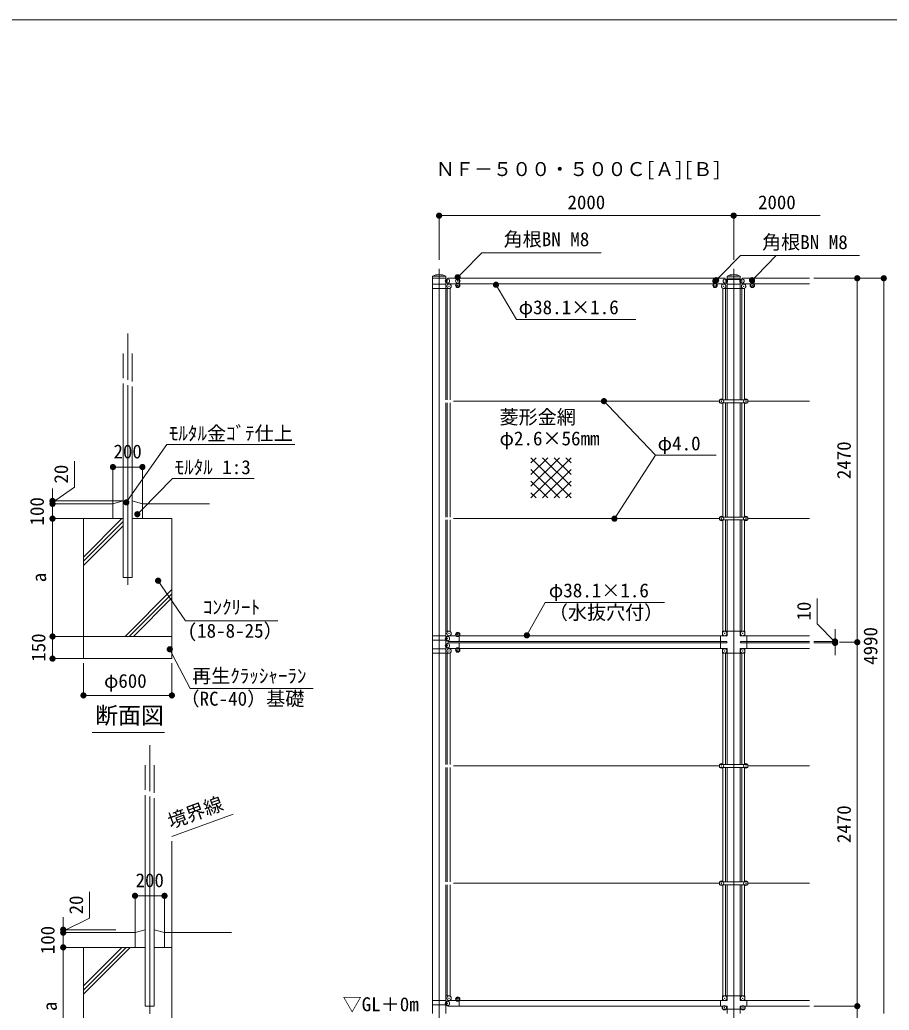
# Model space of a CAD drawing. Units: millimetres on the paper, scale 1:60. Extents: x 12 to 3365, y 11 to 3118.
# Drawn here: x 77.8 to 176.2, y 80.2 to 192.2 of the extents above; entities that cross this region are included whole.
import ezdxf
from ezdxf.enums import TextEntityAlignment as Align

# ---------------------------------------------------------------- set-up
doc = ezdxf.new("R2010")
doc.units = ezdxf.units.MM
doc.header["$PDMODE"] = 32
doc.header["$PDSIZE"] = 0.5
doc.linetypes.add('CHAIN_DOUBLE_DASH', pattern=[23.5, 12, -1.5, 3.5, -1.5, 3.5, -1.5])
doc.linetypes.add('USER1', pattern=[200, 125, -25, 25, -25])
for name, color, linetype, lineweight in [('_0-0_', 7, 'Continuous', 13), ('ハッチ', 4, 'Continuous', 13), ('寸法', 1, 'Continuous', 13), ('本体', 7, 'Continuous', 13)]:
    doc.layers.add(name, color=color, linetype=linetype, lineweight=lineweight)
doc.styles.add('ＭＳ ゴシック', font='')
doc.styles.get('ＭＳ ゴシック').set_extended_font_data('MS Gothic')

# ---------------------------------------------------------------- blocks, each defined once
blk = doc.blocks.new('filled_dot')
at = {"color": 0, "linetype": 'Continuous', "lineweight": -2, "const_width": 1.25}
blk.add_lwpolyline([(-0.625, 0, 1), (0.625, 0, 1)], format="xyb", close=True, dxfattribs=at)

msp = doc.modelspace()

# ---------------------------------------------------------------- linework, layer by layer
at = {"layer": '_0-0_', "color": 6}
msp.add_line((285.477, 192.225), (11.664, 192.225), dxfattribs=at)
at = {"layer": 'ハッチ', "linetype": 'USER1'}
for p, q in [((125.249, 68.907), (125.249, 164.074)), ((158.582, 68.907), (158.582, 164.074)), ((90.002, 154.817), (90.002, 151.511)), ((90.002, 150.911), (90.002, 139.387)), ((90.002, 139.387), (90.002, 128.303)), ((92.502, 108.263), (92.502, 104.957)), ((92.502, 104.357), (92.502, 90.885)), ((92.502, 90.885), (92.502, 79.802))]:
    msp.add_line(p, q, dxfattribs=at)
at = {"layer": 'ハッチ'}
for p, q in [((135.632, 142.103), (136.221, 142.692)), ((135.632, 140.783), (137.541, 142.692)), ((135.632, 139.463), (138.861, 142.692)), ((135.632, 142.692), (140.181, 138.143)), ((135.632, 138.143), (140.181, 142.692)), ((136.952, 142.692), (140.181, 139.463)), ((138.271, 142.692), (140.181, 140.783)), ((139.591, 142.692), (140.181, 142.103)), ((135.632, 141.372), (138.861, 138.143)), ((136.952, 138.143), (140.181, 141.372)), ((135.632, 140.052), (137.541, 138.143)), ((138.271, 138.143), (140.181, 140.052)), ((135.632, 138.732), (136.221, 138.143)), ((139.591, 138.143), (140.181, 138.732)), ((89.359, 135.803), (85.002, 131.447)), ((89.498, 135.472), (85.002, 130.976)), ((89.498, 135), (85.002, 130.504)), ((89.703, 122.47), (95.002, 127.769)), ((90.175, 122.47), (95.002, 127.298)), ((90.646, 122.47), (95.002, 126.826)), ((89.83, 87.302), (85.002, 82.475)), ((90.301, 87.302), (85.002, 82.003)), ((89.359, 87.302), (85.002, 82.946))]:
    msp.add_line(p, q, dxfattribs=at)
at = {"layer": '寸法'}
for p, q in [((125.249, 170.074), (158.582, 170.074)), ((125.249, 165.074), (125.249, 170.074)), ((158.582, 170.074), (168.371, 170.074)), ((158.582, 165.074), (158.582, 170.074)), ((127.838, 163.6), (130.096, 165.881)), ((130.096, 165.881), (143.573, 165.881)), ((157.088, 163.267), (159.346, 165.547)), ((159.346, 165.547), (172.823, 165.547)), ((161.148, 163.267), (163.406, 165.547)), ((163.406, 165.547), (172.225, 165.547)), ((127.346, 163.103), (127.838, 163.6)), ((156.596, 162.769), (157.088, 163.267)), ((160.656, 162.769), (161.148, 163.267)), ((167.654, 162.991), (172.565, 162.991)), ((167.654, 162.991), (175.568, 162.991)), ((172.565, 162.991), (172.565, 121.824)), ((175.568, 79.824), (175.568, 162.991)), ((131.682, 162.257), (132.04, 161.655)), ((132.04, 161.655), (134.023, 158.323)), ((134.023, 158.323), (147.516, 158.323)), ((143.896, 149.091), (144.38, 148.585)), ((144.38, 148.585), (149.749, 142.965)), ((90.256, 138.21), (94.436, 144.178)), ((94.436, 144.178), (108.937, 144.178)), ((83.977, 139.357), (83.977, 142.317)), ((145.464, 136.385), (149.749, 142.965)), ((149.749, 142.965), (156.595, 142.965)), ((149.749, 142.965), (155.788, 142.965)), ((88.336, 141.637), (91.669, 141.637)), ((88.336, 137.47), (88.336, 141.637)), ((91.669, 137.47), (91.669, 141.637)), ((91.585, 136.796), (95.086, 140.345)), ((95.086, 140.345), (104.314, 140.345)), ((81.498, 137.637), (83.977, 139.357)), ((81.498, 136.07), (81.498, 139.203)), ((81.498, 134.403), (81.498, 138.87)), ((89.498, 137.803), (81.498, 137.803)), ((89.855, 137.637), (90.256, 138.21)), ((84.169, 137.47), (81.498, 137.47)), ((84.336, 137.47), (81.498, 137.47)), ((91.094, 136.298), (91.585, 136.796)), ((81.498, 135.803), (81.498, 122.47)), ((85.002, 135.803), (81.498, 135.803)), ((84.169, 135.803), (81.498, 135.803)), ((145.082, 135.798), (145.464, 136.385)), ((93.449, 128.775), (93.845, 128.198)), ((93.845, 128.198), (96.554, 124.244)), ((168.039, 123.918), (168.039, 126.769)), ((135.52, 123.213), (137.26, 126.298)), ((137.26, 126.298), (150.737, 126.298)), ((96.554, 124.244), (106.994, 124.244)), ((170.06, 121.824), (168.039, 123.918)), ((170.06, 123.307), (170.06, 120.341)), ((85.002, 122.47), (81.498, 122.47)), ((81.498, 122.47), (81.498, 119.97)), ((85.002, 122.47), (81.498, 122.47)), ((135.176, 122.603), (135.52, 123.213)), ((94.767, 121.025), (95.089, 120.404)), ((167.654, 121.907), (170.06, 121.907)), ((167.654, 121.741), (170.06, 121.741)), ((170.56, 121.824), (172.566, 121.824)), ((170.56, 121.824), (172.565, 121.824)), ((172.566, 121.824), (172.566, 80.657)), ((85.002, 119.97), (81.498, 119.97)), ((95.089, 120.404), (97.064, 116.595)), ((85.002, 119.47), (85.002, 115.803)), ((95.002, 119.47), (95.002, 115.803)), ((97.064, 116.595), (110.975, 116.595)), ((85.002, 115.803), (95.002, 115.803)), ((85.685, 90.624), (85.685, 93.584)), ((90.836, 93.135), (94.169, 93.135)), ((90.836, 88.969), (90.836, 93.135)), ((94.169, 88.969), (94.169, 93.135)), ((82.708, 87.569), (82.708, 90.702)), ((82.708, 89.135), (85.685, 90.624)), ((82.708, 85.902), (82.708, 90.369)), ((88.665, 89.302), (82.708, 89.302)), ((85.468, 88.969), (82.708, 88.969)), ((85.301, 88.969), (82.708, 88.969)), ((85.301, 87.302), (82.708, 87.302)), ((82.708, 87.302), (82.708, 73.969)), ((84.952, 87.302), (82.708, 87.302)), ((172.566, 75.413), (172.566, 82.057)), ((167.654, 80.657), (172.566, 80.657)), ((167.654, 80.657), (172.566, 80.657))]:
    msp.add_line(p, q, dxfattribs=at)
at = {"layer": '寸法', "lineweight": 18}
for p, q in [((127.346, 163.103), (127.353, 163.11)), ((156.596, 162.769), (156.603, 162.776)), ((160.656, 162.769), (160.663, 162.776)), ((131.682, 162.257), (131.687, 162.248)), ((143.896, 149.091), (143.903, 149.084)), ((89.855, 137.637), (89.861, 137.645)), ((91.094, 136.298), (91.101, 136.305)), ((145.082, 135.798), (145.088, 135.807)), ((93.449, 128.775), (93.455, 128.767)), ((135.176, 122.603), (135.181, 122.612)), ((94.767, 121.025), (94.772, 121.016))]:
    msp.add_line(p, q, dxfattribs=at)
at = {"layer": '寸法', "color": 3}
for p, q in [((85.971, 111.605), (94.181, 111.605)), ((95.002, 99.856), (101.93, 102.377))]:
    msp.add_line(p, q, dxfattribs=at)
at = {"layer": '寸法', "color": 3, "linetype": 'CHAIN_DOUBLE_DASH'}
msp.add_line((95.002, 87.302), (95.002, 99.856), dxfattribs=at)
at = {"layer": '本体'}
for p, q in [((124.506, 163.241), (125.991, 163.241)), ((124.506, 122.558), (124.506, 163.241)), ((124.506, 162.991), (125.991, 162.991)), ((125.991, 149.251), (125.991, 163.241)), ((126.122, 162.84), (125.991, 162.84)), ((126.073, 162.791), (126.273, 162.991)), ((126.073, 162.555), (126.073, 162.791)), ((126.273, 162.356), (126.073, 162.555)), ((126.273, 162.991), (127.525, 162.991)), ((156.306, 162.991), (127.525, 162.991)), ((127.525, 162.991), (127.525, 162.19)), ((157.558, 162.991), (156.306, 162.991)), ((156.306, 162.991), (156.306, 162.19)), ((157.758, 162.791), (157.558, 162.991)), ((157.558, 162.356), (157.758, 162.555)), ((157.709, 162.84), (157.84, 162.84)), ((157.758, 162.555), (157.758, 162.791)), ((159.325, 163.241), (157.84, 163.241)), ((157.84, 149.251), (157.84, 163.241)), ((159.325, 162.991), (157.84, 162.991)), ((159.325, 162.84), (157.84, 162.84)), ((159.325, 149.251), (159.325, 163.241)), ((159.456, 162.84), (159.325, 162.84)), ((159.407, 162.791), (159.606, 162.991)), ((159.407, 162.555), (159.407, 162.791)), ((159.606, 162.356), (159.407, 162.555)), ((159.606, 162.991), (160.858, 162.991)), ((160.858, 162.991), (167.154, 162.991)), ((160.858, 162.991), (160.858, 162.19)), ((124.506, 162.34), (125.991, 162.34)), ((124.506, 161.84), (125.991, 161.84)), ((125.991, 162.34), (125.991, 161.84)), ((125.991, 161.84), (126.408, 161.84)), ((126.175, 149.251), (126.175, 161.84)), ((127.525, 162.356), (126.273, 162.356)), ((126.491, 149.251), (126.491, 161.84)), ((126.617, 162.113), (126.552, 162.356)), ((127.191, 162.19), (127.191, 162.356)), ((156.306, 162.356), (127.525, 162.356)), ((156.306, 162.356), (157.558, 162.356)), ((156.64, 162.19), (156.64, 162.356)), ((157.214, 162.113), (157.279, 162.356)), ((157.34, 149.251), (157.34, 161.84)), ((157.84, 161.84), (157.423, 161.84)), ((157.656, 149.251), (157.656, 161.84)), ((159.325, 162.34), (157.84, 162.34)), ((157.84, 162.34), (157.84, 161.84)), ((159.325, 161.84), (157.84, 161.84)), ((159.325, 162.34), (159.325, 161.84)), ((159.325, 161.84), (159.741, 161.84)), ((159.508, 149.251), (159.508, 161.84)), ((160.858, 162.356), (159.606, 162.356)), ((159.825, 149.251), (159.825, 161.84)), ((159.951, 162.113), (159.885, 162.356)), ((160.525, 162.19), (160.525, 162.356)), ((160.858, 162.356), (167.154, 162.356)), ((90.002, 156.734), (90.002, 154.817)), ((89.498, 154.484), (89.498, 151.693)), ((90.507, 151.329), (90.507, 154.484)), ((89.498, 151.093), (89.498, 129.137)), ((90.507, 129.137), (90.507, 150.729)), ((126.89, 149.085), (156.969, 149.085)), ((156.969, 149.251), (156.969, 148.918)), ((156.969, 149.251), (160.195, 149.251)), ((160.195, 149.251), (160.195, 148.918)), ((160.195, 149.085), (167.154, 149.085)), ((125.991, 135.98), (125.991, 148.918)), ((126.175, 135.98), (126.175, 148.918)), ((126.491, 135.98), (126.491, 148.918)), ((156.969, 148.918), (160.195, 148.918)), ((157.34, 135.98), (157.34, 148.918)), ((157.656, 135.98), (157.656, 148.918)), ((157.84, 135.98), (157.84, 148.918)), ((159.325, 135.98), (159.325, 148.918)), ((159.508, 135.98), (159.508, 148.918)), ((159.825, 135.98), (159.825, 148.918)), ((88.336, 137.47), (89.498, 137.803)), ((90.507, 137.803), (91.669, 137.47)), ((88.336, 137.47), (82.266, 137.47)), ((88.336, 137.47), (88.336, 135.803)), ((91.669, 137.47), (91.669, 135.803)), ((91.669, 137.47), (99.252, 137.47)), ((85.002, 135.803), (89.498, 135.803)), ((85.002, 135.803), (85.002, 119.97)), ((90.507, 135.803), (95.002, 135.803)), ((95.002, 135.803), (95.002, 119.97)), ((125.991, 122.558), (125.991, 135.647)), ((126.175, 123.058), (126.175, 135.647)), ((126.491, 123.058), (126.491, 135.647)), ((126.89, 135.813), (156.969, 135.813)), ((156.969, 135.98), (156.969, 135.647)), ((156.969, 135.98), (160.195, 135.98)), ((156.969, 135.647), (160.195, 135.647)), ((157.34, 123.058), (157.34, 135.647)), ((157.656, 123.058), (157.656, 135.647)), ((157.84, 123.058), (157.84, 135.647)), ((159.325, 123.058), (159.325, 135.647)), ((159.508, 123.058), (159.508, 135.647)), ((159.825, 123.058), (159.825, 135.647)), ((160.195, 135.98), (160.195, 135.647)), ((160.195, 135.813), (167.154, 135.813)), ((89.498, 129.137), (90.507, 129.137)), ((85.002, 122.47), (95.002, 122.47)), ((124.506, 122.558), (125.991, 122.558)), ((124.506, 122.058), (124.506, 122.558)), ((125.991, 123.058), (126.408, 123.058)), ((125.991, 122.558), (125.991, 122.058)), ((126.273, 122.542), (126.073, 122.343)), ((126.073, 122.343), (126.073, 122.107)), ((127.525, 122.542), (126.273, 122.542)), ((126.617, 122.785), (126.552, 122.542)), ((127.191, 122.708), (127.191, 122.542)), ((127.525, 121.907), (127.525, 122.708)), ((127.525, 122.542), (157.332, 122.542)), ((157.094, 121.907), (157.094, 122.542)), ((157.094, 122.542), (157.84, 122.542)), ((157.31, 123.058), (157.31, 122.542)), ((157.31, 123.058), (159.854, 123.058)), ((157.84, 122.542), (157.84, 123.058)), ((159.325, 122.542), (159.325, 123.058)), ((160.071, 122.542), (159.325, 122.542)), ((159.854, 123.058), (159.854, 122.542)), ((160.071, 122.542), (167.154, 122.542)), ((160.071, 121.907), (160.071, 122.542)), ((124.506, 122.058), (125.991, 122.058)), ((124.506, 121.09), (124.506, 122.058)), ((124.506, 121.09), (125.991, 121.09)), ((124.506, 120.59), (124.506, 121.09)), ((126.122, 122.058), (125.991, 122.058)), ((125.991, 122.058), (125.991, 121.09)), ((126.122, 121.59), (125.991, 121.59)), ((125.991, 121.09), (125.991, 120.59)), ((126.073, 122.107), (126.273, 121.907)), ((126.073, 121.541), (126.273, 121.741)), ((126.073, 121.305), (126.073, 121.541)), ((126.273, 121.106), (126.073, 121.305)), ((126.273, 121.907), (127.525, 121.907)), ((126.273, 121.741), (127.525, 121.741)), ((127.525, 121.106), (126.273, 121.106)), ((126.617, 120.863), (126.552, 121.106)), ((127.191, 120.94), (127.191, 121.106)), ((127.525, 121.907), (157.332, 121.907)), ((127.525, 121.741), (127.525, 120.94)), ((127.525, 121.741), (157.332, 121.741)), ((127.525, 121.106), (157.332, 121.106)), ((157.094, 121.907), (157.094, 121.106)), ((157.765, 121.907), (157.094, 121.907)), ((157.765, 121.741), (157.094, 121.741)), ((157.094, 121.106), (157.84, 121.106)), ((157.31, 120.59), (157.31, 121.106)), ((157.84, 121.816), (157.84, 121.832)), ((157.84, 121.106), (157.84, 120.59)), ((159.325, 121.816), (159.325, 121.832)), ((160.071, 121.106), (159.325, 121.106)), ((159.325, 121.106), (159.325, 120.59)), ((159.4, 121.907), (160.071, 121.907)), ((159.4, 121.741), (160.071, 121.741)), ((159.854, 120.59), (159.854, 121.106)), ((160.071, 121.907), (167.154, 121.907)), ((160.071, 121.907), (160.071, 121.106)), ((160.071, 121.741), (167.154, 121.741)), ((160.071, 121.106), (167.154, 121.106)), ((85.002, 119.97), (95.002, 119.97)), ((124.506, 120.59), (125.991, 120.59)), ((124.506, 79.824), (124.506, 120.59)), ((125.991, 120.59), (126.408, 120.59)), ((125.991, 108.001), (125.991, 120.59)), ((126.175, 108.001), (126.175, 120.59)), ((126.491, 108.001), (126.491, 120.59)), ((157.31, 120.59), (159.854, 120.59)), ((157.34, 108.001), (157.34, 120.59)), ((157.656, 108.001), (157.656, 120.59)), ((157.84, 108.001), (157.84, 120.59)), ((159.325, 108.001), (159.325, 120.59)), ((159.508, 108.001), (159.508, 120.59)), ((159.825, 108.001), (159.825, 120.59)), ((92.502, 110.18), (92.502, 108.263)), ((91.998, 107.93), (91.998, 105.139)), ((93.007, 104.775), (93.007, 107.93)), ((125.991, 94.73), (125.991, 107.668)), ((126.175, 94.73), (126.175, 107.668)), ((126.491, 94.73), (126.491, 107.668)), ((126.89, 107.835), (156.969, 107.835)), ((156.969, 108.001), (156.969, 107.668)), ((156.969, 108.001), (160.195, 108.001)), ((156.969, 107.668), (160.195, 107.668)), ((157.34, 94.73), (157.34, 107.668)), ((157.656, 94.73), (157.656, 107.668)), ((157.84, 94.73), (157.84, 107.668)), ((159.325, 94.73), (159.325, 107.668)), ((159.508, 94.73), (159.508, 107.668)), ((159.825, 94.73), (159.825, 107.668)), ((160.195, 108.001), (160.195, 107.668)), ((160.195, 107.835), (167.154, 107.835)), ((91.998, 104.539), (91.998, 80.635)), ((93.007, 80.635), (93.007, 104.175)), ((125.991, 81.808), (125.991, 94.397)), ((126.175, 81.808), (126.175, 94.397)), ((126.491, 81.808), (126.491, 94.397)), ((126.89, 94.563), (156.969, 94.563)), ((156.969, 94.73), (156.969, 94.397)), ((156.969, 94.73), (160.195, 94.73)), ((156.969, 94.397), (160.195, 94.397)), ((157.34, 81.808), (157.34, 94.397)), ((157.656, 81.808), (157.656, 94.397)), ((157.84, 81.808), (157.84, 94.397)), ((159.325, 81.808), (159.325, 94.397)), ((159.508, 81.808), (159.508, 94.397)), ((159.825, 81.808), (159.825, 94.397)), ((160.195, 94.73), (160.195, 94.397)), ((160.195, 94.563), (167.154, 94.563)), ((90.836, 88.969), (82.642, 88.969)), ((90.836, 88.969), (91.998, 89.302)), ((90.836, 88.969), (90.836, 87.302)), ((93.007, 89.302), (94.169, 88.969)), ((94.169, 88.969), (94.169, 87.302)), ((94.169, 88.969), (101.752, 88.969)), ((91.998, 87.302), (85.002, 87.302)), ((85.002, 87.302), (85.002, 71.469)), ((93.007, 87.302), (94.082, 87.302)), ((95.002, 87.302), (93.007, 87.302)), ((95.002, 87.302), (95.002, 73.969)), ((125.991, 79.824), (125.991, 81.808)), ((125.991, 81.808), (126.408, 81.808)), ((157.31, 81.808), (157.31, 81.292)), ((157.31, 81.808), (159.854, 81.808)), ((157.84, 81.292), (157.84, 81.808)), ((159.325, 81.292), (159.325, 81.808)), ((159.854, 81.808), (159.854, 81.292)), ((124.506, 81.308), (125.991, 81.308)), ((124.506, 80.808), (125.991, 80.808)), ((126.122, 80.808), (125.991, 80.808)), ((126.273, 81.292), (126.073, 81.093)), ((126.073, 81.093), (126.073, 80.857)), ((126.073, 80.857), (126.273, 80.657)), ((127.525, 81.292), (126.273, 81.292)), ((126.617, 81.535), (126.552, 81.292)), ((127.191, 81.458), (127.191, 81.292)), ((127.525, 80.657), (127.525, 81.458)), ((127.525, 81.292), (157.332, 81.292)), ((157.094, 80.657), (157.094, 81.292)), ((157.094, 81.292), (157.84, 81.292)), ((160.071, 81.292), (159.325, 81.292)), ((160.071, 81.292), (167.154, 81.292)), ((160.071, 80.657), (160.071, 81.292)), ((91.998, 80.635), (93.007, 80.635)), ((126.273, 80.657), (127.525, 80.657)), ((127.525, 80.657), (157.332, 80.657)), ((157.094, 80.657), (157.84, 80.657)), ((157.31, 80.308), (157.31, 80.657)), ((159.854, 80.308), (157.31, 80.308)), ((157.84, 80.657), (157.84, 80.308)), ((157.84, 79.824), (157.84, 80.657)), ((160.071, 80.657), (159.325, 80.657)), ((159.325, 80.657), (159.325, 80.308)), ((159.325, 79.824), (159.325, 80.657)), ((159.854, 80.308), (159.854, 80.657)), ((160.071, 80.657), (167.154, 80.657))]:
    msp.add_line(p, q, dxfattribs=at)
for centre, radius, start, end in [((125.249, 161.67), 1.737, 64.69738, 115.30261), ((158.582, 161.67), 1.737, 64.69739, 115.30262), ((126.408, 162.056), 0.217, 270.00039, 15.00086), ((127.358, 162.19), 0.167, 180, 0), ((156.473, 162.19), 0.167, 180, 0), ((157.423, 162.056), 0.217, 164.99914, 269.99961), ((159.741, 162.056), 0.217, 270.00039, 15.00086), ((160.691, 162.19), 0.167, 180, 0), ((126.408, 122.841), 0.217, 344.99914, 89.99961), ((127.358, 122.708), 0.167, 0, 180), ((157.765, 121.832), 0.075, 0, 90), ((157.765, 121.816), 0.075, 270, 0), ((159.4, 121.832), 0.075, 90, 180), ((159.4, 121.816), 0.075, 180, 270), ((126.408, 120.806), 0.217, 270.00039, 15.00086), ((127.358, 120.94), 0.167, 180, 0), ((126.408, 81.591), 0.217, 344.99914, 89.99961), ((127.358, 81.458), 0.167, 0, 180)]:
    msp.add_arc(centre, radius, start, end, dxfattribs=at)
for p in [(126.191, 162.673), (127.358, 162.19), (127.361, 162.673), (156.47, 162.673), (156.473, 162.19), (157.64, 162.673), (159.525, 162.673), (160.691, 162.19), (160.696, 162.673), (126.375, 162.09), (157.456, 162.09), (159.708, 162.09), (157.202, 149.085), (159.962, 149.085), (157.202, 135.813), (159.962, 135.813), (126.191, 122.225), (126.375, 122.808), (127.358, 122.708), (157.562, 122.808), (159.602, 122.808), (126.191, 121.423), (126.375, 120.84), (127.358, 120.94), (157.562, 120.84), (159.602, 120.84), (157.202, 107.835), (159.962, 107.835), (157.202, 94.563), (159.962, 94.563), (126.375, 81.558), (157.562, 81.558), (159.602, 81.558), (126.191, 80.975), (127.358, 81.458), (157.527, 80.475), (159.637, 80.475)]:
    msp.add_point(p, dxfattribs=at)

# ---------------------------------------------------------------- block references
at = {"layer": '寸法', "xscale": 0.28, "yscale": 0.28}
for p in [(125.249, 170.074), (88.336, 141.637), (85.002, 115.803), (90.836, 93.135)]:
    msp.add_blockref('filled_dot', p, dxfattribs=at)
for p, rotation in [((158.582, 170.074), 180), ((172.565, 162.991), 270), ((175.568, 162.991), 270), ((91.669, 141.637), 180), ((81.498, 137.803), 90), ((81.498, 137.47), 90), ((81.498, 137.47), 270), ((81.498, 135.803), 270), ((81.498, 135.803), 270), ((81.498, 122.47), 90), ((81.498, 122.47), 270), ((170.06, 121.907), 90), ((172.565, 121.824), 90), ((172.566, 121.824), 270), ((170.06, 121.741), 270), ((81.498, 119.97), 90), ((95.002, 115.803), 180), ((94.169, 93.135), 180), ((82.708, 89.302), 90), ((82.708, 88.969), 270), ((82.708, 88.969), 90), ((82.708, 87.302), 270), ((82.708, 87.302), 270), ((172.566, 80.657), 90), ((172.566, 80.657), 90)]:
    msp.add_blockref('filled_dot', p, dxfattribs=dict(at, rotation=rotation))
at = {"layer": '寸法', "lineweight": 18, "xscale": 0.28, "yscale": 0.28}
for p, rotation in [((127.346, 163.103), 45.3), ((131.682, 162.257), 300.8), ((156.596, 162.769), 45.3), ((160.656, 162.769), 45.3), ((143.896, 149.091), 313.7), ((89.855, 137.637), 55), ((91.094, 136.298), 45.4), ((145.082, 135.798), 56.9), ((93.449, 128.775), 304.4), ((135.176, 122.603), 60.6), ((94.767, 121.025), 297.4)]:
    msp.add_blockref('filled_dot', p, dxfattribs=dict(at, rotation=rotation))

# ---------------------------------------------------------------- texts
at = {"layer": '寸法', "color": 3, "style": 'ＭＳ ゴシック'}
for s, height, p in [('ＮＦ－５００・５００Ｃ[Ａ][Ｂ]', 1.582, (124.876, 174.075)), ('2000', 1.567, (161.34, 170.331)), ('角根BN M8', 1.582, (132.549, 166.143)), ('角根BN M8', 1.582, (161.799, 165.809)), ('φ38.1×1.6', 1.582, (134.249, 158.446)), ('菱形金網', 1.582, (132.082, 146.029)), ('ﾓﾙﾀﾙ金ｺﾞﾃ仕上', 1.582, (94.663, 144.189)), ('φ2.6×56mm', 1.582, (132.082, 143.612)), ('φ4.0', 1.582, (149.975, 143.049)), ('ﾓﾙﾀﾙ 1:3', 1.582, (95.312, 140.356)), ('φ38.1×1.6', 1.582, (137.663, 126.421)), ('ｺﾝｸﾘｰﾄ', 1.582, (98.519, 124.524)), ('（水抜穴付）', 1.582, (137.663, 123.921)), ('(18-8-25）', 1.582, (96.78, 121.856)), ('再生ｸﾗｯｼｬｰﾗﾝ', 1.582, (97.29, 116.75)), ('（RC-40）基礎', 1.582, (95.984, 114.167)), ('断面図', 1.899, (86.323, 112.023)), ('▽GL＋0m', 1.582, (114.325, 79.602))]:
    msp.add_text(s, height=height, dxfattribs=at).set_placement(p, align=Align.BOTTOM_LEFT)
at = {"layer": '寸法', "style": 'ＭＳ ゴシック'}
for s, p in [('2000', (139.779, 170.331)), ('200', (88.4, 142.143)), ('φ600', (87.331, 116.194)), ('200', (90.9, 93.642))]:
    msp.add_text(s, height=1.567, dxfattribs=at).set_placement(p, align=Align.BOTTOM_LEFT)
for s, p in [('2470', (172.309, 140.271)), ('20', (83.72, 139.769)), ('100', (80.991, 135.034)), ('a', (81.241, 128.603)), ('10', (167.782, 124.275)), ('4990', (175.312, 119.271)), ('150', (81.158, 119.618)), ('2470', (172.31, 99.104)), ('20', (85.428, 91.036)), ('100', (82.201, 86.533)), ('a', (82.451, 80.101))]:
    msp.add_text(s, height=1.567, rotation=90, dxfattribs=at).set_placement(p, align=Align.BOTTOM_LEFT)
at = {"layer": '寸法', "color": 3, "style": 'ＭＳ ゴシック'}
msp.add_text('境界線', height=1.582, rotation=20, dxfattribs=at).set_placement((95.049, 100.274), align=Align.BOTTOM_LEFT)

doc.saveas('drawing.dxf')
